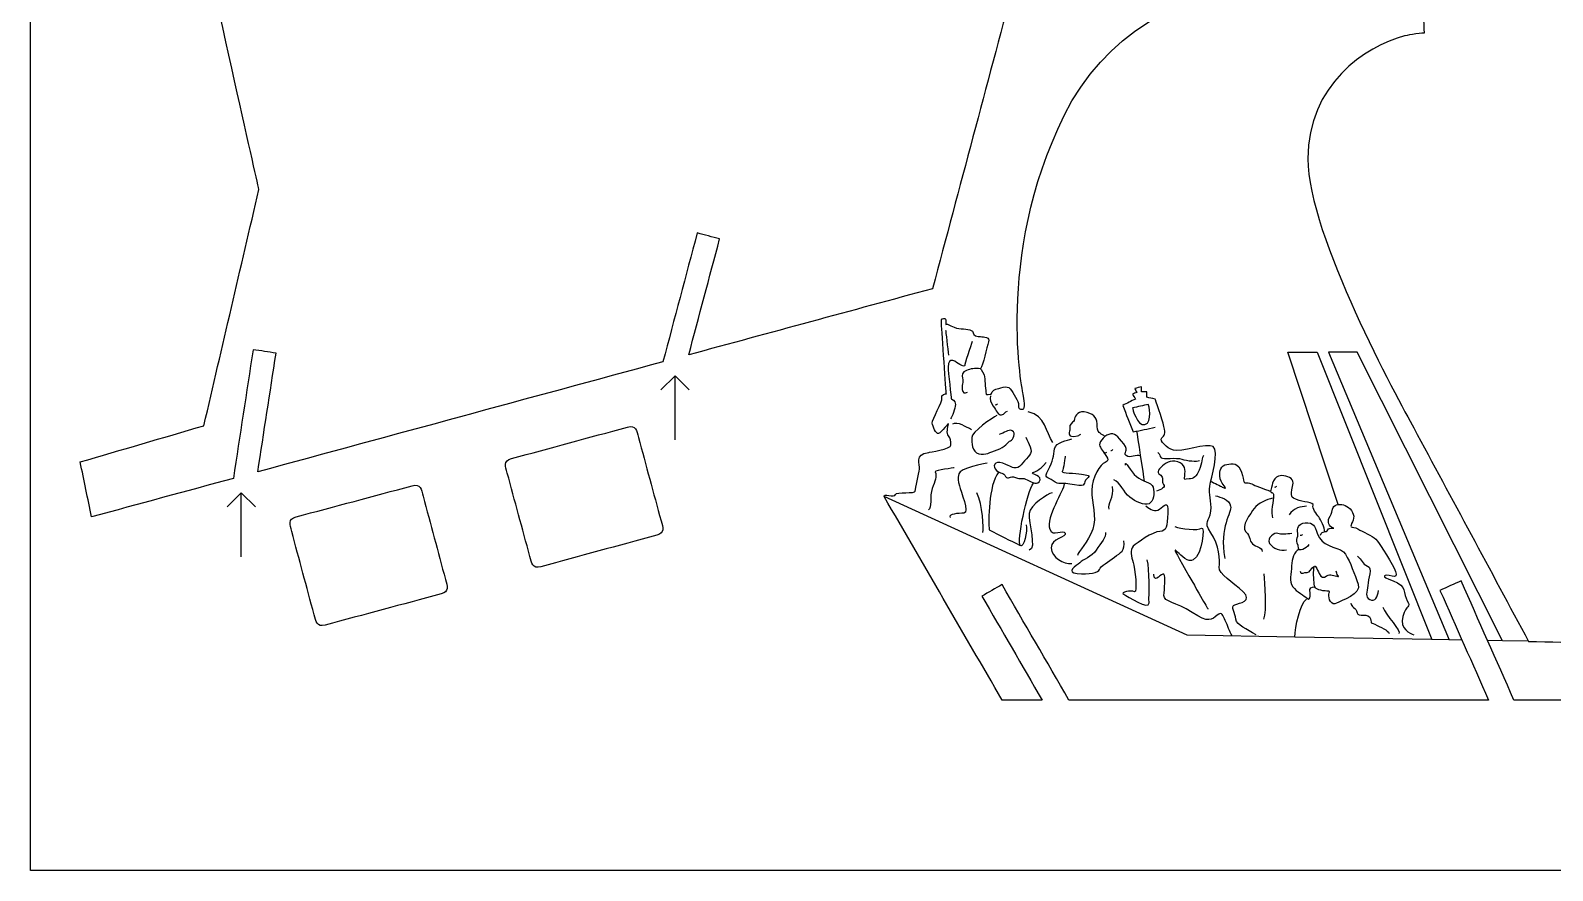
# Model space of a CAD drawing. Extents: x 0 to 300, y 0 to 210.
# Drawn here: x 0 to 190.4, y 0.1 to 105 of the extents above; entities that cross this region are included whole.
import ezdxf

# ---------------------------------------------------------------- set-up
doc = ezdxf.new("R2010")
doc.units = 0
doc.header["$MEASUREMENT"] = 0
doc.layers.add('DEFAULT', color=18, linetype='CONTINUOUS')

msp = doc.modelspace()

# ---------------------------------------------------------------- linework, layer by layer
at = {"layer": 'DEFAULT', "color": 250}
msp.add_lwpolyline([(300.05, 0.05), (0.05, 0.05), (0.05, 210.05), (300.05, 210.05)], close=True, dxfattribs=at)
for points in [[(163.56, 45.79), (157.25, 64.84), (160.94, 64.84), (175.26, 28.92)], [(184.12, 28.75), (165.94, 64.84), (162.36, 64.84), (177.42, 28.88)], [(82.43, 60.12), (80.65, 61.9), (78.87, 60.12)], [(80.65, 53.88), (80.65, 61.9)], [(28.19, 45.49), (26.41, 47.27), (24.63, 45.49)], [(26.41, 39.24), (26.41, 47.27)], [(179.05, 28.85), (177.42, 28.88), (175.26, 28.92), (158.13, 29.24), (144.69, 29.49), (106.81, 46.78)], [(187.37, 28.7), (187.36, 28.7), (184.12, 28.76), (182.24, 28.79)]]:
    msp.add_lwpolyline(points, dxfattribs=at)
at = {"layer": 'DEFAULT', "color": 242}
for points, knots in [([(18.02, 132.72), (23.57, 107.75), (28.15, 87.14), (28.62, 85.17), (26.32, 75.33), (24.03, 65.49), (21.74, 55.65), (16.59, 54.14), (11.43, 52.63), (6.27, 51.12), (6.75, 48.83), (7.22, 46.54), (7.69, 44.25), (13.6, 45.86), (19.51, 47.46), (25.42, 49.06), (26.24, 54.43), (27.07, 59.79), (27.89, 65.15), (28.85, 65.01), (29.8, 64.86), (30.76, 64.71), (30, 59.77), (29.24, 54.83), (28.48, 49.89), (45.36, 54.47), (62.24, 59.05), (79.13, 63.63), (80.56, 69), (81.99, 74.37), (83.42, 79.74), (84.35, 79.49), (85.29, 79.24), (86.22, 78.99), (84.93, 74.16), (83.65, 69.34), (82.36, 64.51), (92.52, 67.26), (102.68, 70.02), (112.84, 72.77), (116.21, 85.42), (119.58, 98.07), (122.95, 110.71), (122.9, 111.68), (122.84, 112.65), (122.78, 113.62), (122.11, 114.35), (121.45, 115.08), (120.78, 115.82), (120.78, 115.82), (120.98, 116.28), (120.66, 116.24), (120.34, 116.2), (118.95, 115.61), (118.79, 115.67), (118.64, 115.75), (118.61, 115.88), (118.5, 116.07), (118.39, 116.27), (118, 119.87), (117.28, 120.88), (116.73, 121.65), (114.09, 122.9), (114.09, 122.9), (114.09, 122.9), (114.31, 123.28), (114.2, 123.46), (114.59, 123.53), (116.35, 124.33), (116.42, 124.94), (116.46, 125.28), (116.42, 125.51), (116.36, 125.67), (116.32, 125.8), (116.28, 125.9), (116.24, 125.98), (116.47, 125.99), (116.55, 126.12), (116.55, 126.12), (116.52, 126.23), (116.49, 126.33), (116.46, 126.43), (116.26, 126.38), (116.05, 126.32), (115.85, 126.27), (115.85, 126.27), (115.27, 127.43), (114.11, 128.01), (114.11, 128.01), (114.04, 128.49), (113.86, 128.48), (113.68, 128.5), (113.62, 128.35), (113.66, 128.23), (113.66, 128.23), (112.24, 128.89), (111.81, 128.82), (111.39, 128.75), (111.89, 128.5), (111.93, 128.43), (111.98, 128.34), (112.08, 128.12), (111.96, 128.08), (111.87, 128.05), (111.43, 128.05), (111.24, 128.13), (111.21, 128.15), (111.18, 128.16), (111.17, 128.18), (111.08, 128.33), (110.72, 129.18), (109.83, 129.55), (109.9, 129.96), (109.44, 130.26), (109.41, 130.38), (109.37, 130.51), (110.13, 130.6), (110.11, 130.76), (110.11, 130.92), (109.88, 131.37), (109.89, 131.56), (109.9, 131.75), (110.04, 131.66), (109.95, 131.86), (109.85, 132.05), (109.6, 132.17), (109.56, 132.38), (109.5, 132.59), (109.42, 132.75), (109.45, 132.88), (109.49, 133.03), (109.72, 133.46), (109.55, 133.93), (109.39, 134.39), (109.2, 134.39), (109.02, 134.31), (108.84, 134.22), (108.66, 133.68), (108.39, 133.63), (108.11, 133.59), (107.68, 133.86), (107.48, 133.81), (107.27, 133.75), (106.54, 132.41), (106.58, 131.94), (106.62, 131.49), (106.94, 131.48), (106.85, 131.06), (106.75, 130.65), (106.35, 129.97), (106.53, 129.71), (106.72, 129.45), (106.7, 129.04), (106.98, 128.78), (107.27, 128.54), (107.55, 128.55), (107.61, 128.33), (107.67, 128.09), (107.46, 127.61), (107.45, 127.28), (107.44, 126.94), (107.91, 125.49), (107.87, 125.11), (107.84, 124.74), (107.71, 123.74), (107.8, 123.26), (107.9, 122.79), (108.45, 120.67), (108.45, 120.67), (108.1, 120.58), (108.29, 120.38), (108.11, 120.35), (107.93, 120.31), (107.35, 120.01), (107.21, 119.9), (106.65, 119.44), (106.11, 118.18), (106.11, 117.37), (106.12, 116.6), (105.92, 115.67), (105.86, 115.02), (105.74, 113.73), (102.23, 116.1), (101.2, 116.55), (100.17, 117.01), (98.31, 114.56), (98.31, 114.56), (96.94, 122.64), (91.88, 137.09), (84.42, 146.24), (80.28, 151.32), (75.3, 154.82), (69.97, 156.87), (66.42, 169.65), (62.88, 182.44), (59.33, 195.23), (41.65, 192.03), (23.96, 188.83), (6.28, 185.63), (9.33, 171.87), (12.77, 156.36), (16.02, 141.72), (14.53, 141.31), (13.35, 140.95), (12.56, 140.73), (13.19, 137.98), (13.81, 135.22), (14.44, 132.47), (14.73, 132.54), (17.21, 132.77), (18.02, 132.72)], [1, 1, 1, 1, 2, 2, 2, 87.898318, 87.898318, 87.898318, 133.588618, 133.588618, 133.588618, 153.449133, 153.449133, 153.449133, 205.500558, 205.500558, 205.500558, 251.646265, 251.646265, 251.646265, 259.862295, 259.862295, 259.862295, 302.361974, 302.361974, 302.361974, 451.110547, 451.110547, 451.110547, 498.372834, 498.372834, 498.372834, 506.58873, 506.58873, 506.58873, 549.087737, 549.087737, 549.087737, 638.60905, 638.60905, 638.60905, 749.907528, 749.907528, 749.907528, 758.161613, 758.161613, 758.161613, 766.597558, 766.597558, 766.597558, 767.597558, 767.597558, 767.597558, 768.597558, 768.597558, 768.597558, 769.597558, 769.597558, 769.597558, 770.597558, 770.597558, 770.597558, 771.597558, 771.597558, 771.597558, 772.597558, 772.597558, 772.597558, 773.597558, 773.597558, 773.597558, 774.597558, 774.597558, 774.597558, 775.597558, 775.597558, 775.597558, 776.597558, 776.597558, 776.597558, 777.514967, 777.514967, 777.514967, 779.325571, 779.325571, 779.325571, 780.325571, 780.325571, 780.325571, 781.325571, 781.325571, 781.325571, 782.325571, 782.325571, 782.325571, 783.325571, 783.325571, 783.325571, 784.325571, 784.325571, 784.325571, 785.325571, 785.325571, 785.325571, 786.325571, 786.325571, 786.325571, 787.325571, 787.325571, 787.325571, 788.325571, 788.325571, 788.325571, 789.325571, 789.325571, 789.325571, 790.325571, 790.325571, 790.325571, 791.325571, 791.325571, 791.325571, 792.325571, 792.325571, 792.325571, 793.325571, 793.325571, 793.325571, 794.325571, 794.325571, 794.325571, 795.325571, 795.325571, 795.325571, 796.325571, 796.325571, 796.325571, 797.325571, 797.325571, 797.325571, 798.325571, 798.325571, 798.325571, 799.325571, 799.325571, 799.325571, 800.325571, 800.325571, 800.325571, 801.325571, 801.325571, 801.325571, 802.325571, 802.325571, 802.325571, 803.325571, 803.325571, 803.325571, 804.325571, 804.325571, 804.325571, 805.325571, 805.325571, 805.325571, 806.325571, 806.325571, 806.325571, 807.325571, 807.325571, 807.325571, 808.325571, 808.325571, 808.325571, 809.325571, 809.325571, 809.325571, 810.325571, 810.325571, 810.325571, 811.325571, 811.325571, 811.325571, 812.325571, 812.325571, 812.325571, 813.325571, 813.325571, 813.325571, 814.325571, 814.325571, 814.325571, 815.325571, 815.325571, 815.325571, 928.176762, 928.176762, 928.176762, 1081.010549, 1081.010549, 1081.010549, 1082.010549, 1082.010549, 1082.010549, 1083.010549, 1083.010549, 1083.010549, 1107.031008, 1107.031008, 1107.031008, 1108.031008, 1108.031008, 1108.031008, 1108.031008]), ([(182.37, 21.36), (180.34, 25.93), (178.31, 30.5), (176.29, 35.07), (177.17, 35.46), (178.05, 35.86), (178.93, 36.25), (181.14, 31.29), (183.34, 26.33), (185.54, 21.36), (191.66, 21.36), (197.78, 21.36), (203.91, 21.36), (203.77, 23.7), (203.62, 26.03), (203.48, 28.36), (198.11, 28.47), (192.74, 28.58), (187.37, 28.69), (182.58, 37.59), (177.79, 46.48), (173, 55.37), (171.17, 58.78), (159.77, 79.4), (159.77, 89.01), (159.77, 98.27), (166.91, 103.08), (171.87, 104.37), (171.87, 104.37), (173.71, 104.73), (174.3, 104.73), (174.19, 107.56), (174.07, 110.38), (173.96, 113.2), (167.93, 113.25), (139.29, 114.85), (129.28, 94.4), (120.54, 76.53), (124.17, 59.56), (124.17, 59.56), (124.27, 59.04), (124.53, 57.7), (124.12, 57.7), (123.71, 57.7), (123.56, 57.79), (123.61, 58.23), (123.65, 58.67), (122.9, 59.73), (122.55, 60.26), (122.2, 60.79), (121.14, 60.26), (120.74, 60.21), (120.35, 60.17), (120.17, 59.59), (120.17, 59.59), (120.17, 59.59), (119.42, 59.46), (119.51, 59.59), (119.59, 59.73), (119.38, 60.79), (119.38, 61.49), (119.38, 62.2), (118.84, 62.77), (118.84, 62.77), (119.15, 63.12), (119.64, 65.5), (119.86, 66.12), (120.08, 66.74), (119.24, 66.78), (118.85, 66.78), (118.45, 66.78), (117.88, 66.92), (117.92, 67.26), (117.96, 67.61), (117.26, 67.71), (116.42, 67.76), (115.58, 67.8), (114.92, 68.28), (114.7, 68.33), (114.48, 68.37), (114.49, 68.15), (114.49, 68.59), (114.49, 69.04), (114.54, 69.04), (114.22, 69.04), (113.92, 69.04), (113.94, 68.81), (113.95, 68.41), (114, 67.36), (114.57, 59.64), (114.57, 59.64), (114.57, 59.64), (113.82, 59.55), (114, 59.11), (114.17, 58.67), (112.73, 56.42), (112.81, 55.98), (112.89, 55.54), (113.24, 54.58), (113.6, 54.68), (113.95, 54.79), (114.92, 56.18), (114.83, 55.83), (114.74, 55.47), (114.57, 54.72), (114.83, 54.37), (115.1, 54.02), (115.1, 53.75), (115.14, 53.23), (115.18, 52.7), (112.36, 52.32), (112.36, 52.32), (110.47, 52.06), (111.35, 50.81), (111.22, 50.22), (111.08, 49.63), (110.69, 47.85), (110.69, 47.48), (110.69, 47.12), (108.31, 47.44), (108.22, 47.04), (108.13, 46.64), (106.55, 47.23), (106.81, 46.78), (111.72, 38.31), (116.63, 29.83), (121.54, 21.36), (123.21, 21.36), (124.87, 21.36), (126.54, 21.36), (124.03, 25.69), (121.53, 30.01), (119.02, 34.34), (119.85, 34.82), (120.69, 35.31), (121.53, 35.79), (124.32, 30.98), (127.11, 26.17), (129.9, 21.36), (147.39, 21.36), (164.88, 21.36), (182.37, 21.36)], [0, 0, 0, 0, 42.515696, 42.515696, 42.515696, 50.730865, 50.730865, 50.730865, 96.886175, 96.886175, 96.886175, 148.957175, 148.957175, 148.957175, 168.814076, 168.814076, 168.814076, 214.503953, 214.503953, 214.503953, 300.39804, 300.39804, 300.39804, 301.39804, 301.39804, 301.39804, 302.39804, 302.39804, 302.39804, 303.39804, 303.39804, 303.39804, 327.427626, 327.427626, 327.427626, 328.427626, 328.427626, 328.427626, 329.427626, 329.427626, 329.427626, 330.427626, 330.427626, 330.427626, 331.427626, 331.427626, 331.427626, 332.427626, 332.427626, 332.427626, 333.427626, 333.427626, 333.427626, 334.427626, 334.427626, 334.427626, 335.427626, 335.427626, 335.427626, 336.427626, 336.427626, 336.427626, 337.427626, 337.427626, 337.427626, 338.427626, 338.427626, 338.427626, 339.427626, 339.427626, 339.427626, 340.427626, 340.427626, 340.427626, 341.427626, 341.427626, 341.427626, 342.427626, 342.427626, 342.427626, 343.427626, 343.427626, 343.427626, 344.427626, 344.427626, 344.427626, 345.427626, 345.427626, 345.427626, 346.427626, 346.427626, 346.427626, 347.427626, 347.427626, 347.427626, 348.427626, 348.427626, 348.427626, 349.427626, 349.427626, 349.427626, 350.427626, 350.427626, 350.427626, 351.427626, 351.427626, 351.427626, 352.427626, 352.427626, 352.427626, 353.427626, 353.427626, 353.427626, 354.427626, 354.427626, 354.427626, 355.427626, 355.427626, 355.427626, 356.427626, 356.427626, 356.427626, 357.427626, 357.427626, 357.427626, 440.717174, 440.717174, 440.717174, 454.887174, 454.887174, 454.887174, 497.406938, 497.406938, 497.406938, 505.623887, 505.623887, 505.623887, 552.911337, 552.911337, 552.911337, 701.661337, 701.661337, 701.661337, 701.661337]), ([(76.07, 54.18), (75.84, 55.04), (75.75, 55.76), (74.69, 55.47), (69.86, 54.16), (65.04, 52.85), (60.21, 51.54), (59.14, 51.25), (59.43, 50.59), (59.67, 49.73), (60.61, 46.26), (61.55, 42.79), (62.49, 39.32), (62.72, 38.46), (62.81, 37.74), (63.87, 38.03), (68.7, 39.34), (73.53, 40.65), (78.35, 41.96), (79.42, 42.25), (79.13, 42.91), (78.9, 43.77), (77.95, 47.24), (77.01, 50.71), (76.07, 54.18)], [0, 0, 0, 0, 1, 1, 1, 43.51929, 43.51929, 43.51929, 44.51929, 44.51929, 44.51929, 75.08409, 75.08409, 75.08409, 76.08409, 76.08409, 76.08409, 118.603642, 118.603642, 118.603642, 119.603642, 119.603642, 119.603642, 150.169145, 150.169145, 150.169145, 150.169145]), ([(35.52, 32.03), (35.75, 31.17), (35.83, 30.45), (36.9, 30.73), (41.73, 32.03), (46.56, 33.32), (51.39, 34.62), (52.45, 34.9), (52.17, 35.57), (51.94, 36.43), (51.01, 39.9), (50.08, 43.37), (49.14, 46.84), (48.91, 47.7), (48.83, 48.43), (47.76, 48.14), (42.93, 46.84), (38.1, 45.55), (33.27, 44.26), (32.21, 43.97), (32.49, 43.3), (32.72, 42.44), (33.65, 38.97), (34.58, 35.5), (35.52, 32.03)], [0, 0, 0, 0, 1, 1, 1, 43.518877, 43.518877, 43.518877, 44.518877, 44.518877, 44.518877, 75.083423, 75.083423, 75.083423, 76.083423, 76.083423, 76.083423, 118.603525, 118.603525, 118.603525, 119.603525, 119.603525, 119.603525, 150.170002, 150.170002, 150.170002, 150.170002])]:
    msp.add_open_spline(points, degree=3, knots=knots, dxfattribs=at)
at = {"layer": 'DEFAULT', "color": 250}
for points in [[(114.87, 64.45), (114.79, 65.2), (114.52, 67.53), (114.52, 67.53)], [(120.66, 58.29), (120.78, 58.23), (120.87, 58.29), (120.95, 58.38)], [(127.89, 53.55), (126.94, 54.81), (127.05, 56.91), (124.8, 57.38)], [(115.36, 55.87), (115.94, 56.29), (117.01, 55.49), (117.73, 55.19)], [(138.35, 54.96), (138.42, 54.44), (139.23, 49.59), (139.29, 48.7)], [(134.33, 52.3), (134.44, 52.21), (134.54, 52.26), (134.64, 52.34)], [(135.13, 52.55), (135.26, 52.52), (135.33, 52.61), (135.39, 52.73)], [(134.91, 45.22), (134.68, 45.88), (135.6, 46.68), (135.34, 48.04)], [(155.59, 48.01), (155.71, 47.94), (155.8, 48.01), (155.89, 48.1)], [(119.15, 42.3), (119.24, 42.75), (119.1, 45.8), (118.4, 47.27)], [(159.59, 45.59), (158.93, 45.5), (158.03, 45.44), (157.42, 44.5)], [(158.81, 41.98), (158.94, 41.91), (159.03, 41.98), (159.11, 42.07)], [(154.26, 37.12), (154.34, 36), (154.65, 32.55), (154.21, 31.47)], [(158.14, 29.24), (158.14, 30.45), (158.84, 33.49), (159.59, 33.98)], [(169.16, 32.95), (169.4, 32.03), (171.63, 29.89), (171.13, 29.68)]]:
    msp.add_open_spline(points, degree=3, dxfattribs=at)
for points, knots in [([(117.79, 66.17), (117.61, 65.68), (116.86, 63.26), (116.86, 63.17), (116.86, 63.08), (116.64, 63.04), (116.24, 63.3), (115.85, 63.56), (114.79, 64.45), (114.79, 62.95), (114.79, 62.42), (115.19, 59.02), (115.19, 59.02), (115.19, 59.02), (115.71, 58.8), (115.71, 58.32), (115.71, 57.83), (115.27, 56.73), (115.1, 56.51)], [0, 0, 0, 0, 1, 1, 1, 2, 2, 2, 3, 3, 3, 4, 4, 4, 5, 5, 5, 6, 6, 6, 6]), ([(118.84, 62.77), (118.1, 62.86), (117.61, 62.77), (117.08, 62.55), (116.55, 62.33), (116.46, 61.98), (116.59, 61.58), (116.73, 61.18), (116.48, 60.57), (116.54, 60.17), (116.6, 59.77), (116.86, 59.6), (117.21, 59.86)], [0, 0, 0, 0, 1, 1, 1, 2, 2, 2, 3, 3, 3, 4, 4, 4, 4]), ([(120.08, 59.38), (119.99, 58.89), (120.04, 58.65), (120.43, 58.09), (120.83, 57.52), (121.01, 56.97), (121.45, 57.01), (121.89, 57.04), (121.89, 57.46), (122.2, 57.47)], [0, 0, 0, 0, 1, 1, 1, 2, 2, 2, 3, 3, 3, 3]), ([(153.29, 29.52), (152.14, 30.23), (150.86, 30.71), (150.77, 31.46), (150.68, 32.21), (150.07, 33.05), (150.64, 33.27), (151.21, 33.49), (152.91, 33.71), (151.67, 34.9), (150.42, 36.09), (148.57, 37.14), (148.7, 37.96), (148.83, 38.78), (148.66, 40.81), (147.64, 42.27), (146.63, 43.72), (147.51, 43.63), (147.64, 44.96), (147.77, 46.28), (147.33, 47.07), (147.51, 48.09), (147.69, 49.1), (148.7, 52.54), (147.95, 53.03), (147.2, 53.51), (143.85, 52.32), (142.97, 52.58), (142.08, 52.85), (141.2, 53.77), (141.51, 54.13), (141.82, 54.48), (142, 54.57), (141.78, 55.54), (141.56, 56.51), (140.67, 58.98), (140.67, 58.98), (140.32, 59.05), (139.97, 59.13), (139.62, 59.2), (139.62, 59.43), (139.62, 59.67), (139.62, 59.9), (139.39, 59.9), (139.17, 59.9), (138.95, 59.9), (138.95, 60.11), (138.95, 60.32), (138.95, 60.52), (138.67, 60.45), (138.4, 60.37), (138.12, 60.3), (138.2, 60.14), (138.29, 59.98), (138.38, 59.82), (138.2, 59.74), (138.03, 59.67), (137.85, 59.6), (137.97, 59.39), (138.09, 59.18), (138.2, 58.98), (137.68, 58.71), (137.15, 58.45), (136.62, 58.18), (137.06, 57.08), (137.5, 55.98), (137.94, 54.88), (138.85, 55.07), (139.76, 55.26), (140.67, 55.45)], [0, 0, 0, 0, 1, 1, 1, 2, 2, 2, 3, 3, 3, 4, 4, 4, 5, 5, 5, 6, 6, 6, 7, 7, 7, 8, 8, 8, 9, 9, 9, 10, 10, 10, 11, 11, 11, 12, 12, 12, 15.064413, 15.064413, 15.064413, 17.064413, 17.064413, 17.064413, 18.939413, 18.939413, 18.939413, 20.689413, 20.689413, 20.689413, 23.145273, 23.145273, 23.145273, 24.711519, 24.711519, 24.711519, 26.336519, 26.336519, 26.336519, 28.352083, 28.352083, 28.352083, 33.383236, 33.383236, 33.383236, 43.48042, 43.48042, 43.48042, 51.39895, 51.39895, 51.39895, 51.39895]), ([(134.39, 54.28), (134.01, 54.74), (133.48, 54.52), (133.44, 55.54), (133.4, 56.55), (133.22, 56.99), (132.16, 57.3), (131.1, 57.61), (130.66, 56.91), (130.6, 56.51), (130.53, 56.11), (130.44, 56.24), (130.16, 55.89), (129.87, 55.54), (130.04, 55.4), (130.02, 55.18), (130, 54.97), (129.61, 54.26), (130.49, 54.32), (131.37, 54.39), (131.06, 54.48), (131.37, 54.61)], [0, 0, 0, 0, 1, 1, 1, 2, 2, 2, 3, 3, 3, 4, 4, 4, 5, 5, 5, 6, 6, 6, 7, 7, 7, 7]), ([(137.85, 57.88), (138.51, 58.02), (139.17, 58.17), (139.84, 58.32), (139.84, 58.32), (140.41, 56.07), (139.39, 55.8), (138.38, 55.54), (137.85, 57.88), (137.85, 57.88)], [0, 0, 0, 0, 5.762215, 5.762215, 5.762215, 6.762215, 6.762215, 6.762215, 7.762215, 7.762215, 7.762215, 7.762215]), ([(120.9, 56.91), (120.3, 56.69), (117.74, 54.83), (117.74, 54.19), (117.74, 53.55), (117.74, 52.36), (118.63, 52.14), (119.51, 51.92), (119.95, 52.32), (120.92, 52.63), (121.89, 52.94), (122.29, 53.64), (122.59, 53.77), (122.9, 53.91), (123.34, 54.74), (122.81, 55.01), (122.29, 55.27), (121.81, 54.7), (121.16, 54.57)], [0, 0, 0, 0, 1, 1, 1, 2, 2, 2, 3, 3, 3, 4, 4, 4, 5, 5, 5, 6, 6, 6, 6]), ([(124.49, 54.23), (124.84, 53.42), (125.46, 52.5), (124.98, 51.97), (124.49, 51.44), (123.78, 50.42), (123.3, 50.38), (122.81, 50.34), (122.73, 50.56), (121.62, 50.95), (120.52, 51.35), (120.3, 50.51), (120.83, 50.07), (121.36, 49.63), (121.67, 49.85), (121.98, 49.32), (122.29, 48.79), (122.51, 49.47), (123.21, 49.18), (123.92, 48.88), (123.94, 49.21), (124.48, 48.98), (125.02, 48.75), (125.8, 48.14), (126.17, 48.64), (126.74, 49.41), (125.06, 49.59), (125.37, 49.78), (125.68, 49.98), (126.1, 49.91), (127.06, 51.06)], [0, 0, 0, 0, 1, 1, 1, 2, 2, 2, 3, 3, 3, 4, 4, 4, 5, 5, 5, 6, 6, 6, 7, 7, 7, 8, 8, 8, 9, 9, 9, 10, 10, 10, 10]), ([(129.43, 51.83), (129.43, 51.83), (129.25, 50.16), (129.05, 49.94), (128.86, 49.72), (130.75, 49.72), (131.46, 49.59), (132.16, 49.45), (132.74, 49.5), (132.12, 49.01), (131.5, 48.53), (132.34, 47.91), (130.58, 48.26), (128.81, 48.62), (128.68, 48.17), (127.93, 48.75), (127.18, 49.32), (126.74, 48.97), (127.31, 50.11), (127.89, 51.26), (127.97, 51.92), (128.11, 52.76), (128.24, 53.6), (129.76, 53.82), (130.24, 54)], [0, 0, 0, 0, 1, 1, 1, 2, 2, 2, 3, 3, 3, 4, 4, 4, 5, 5, 5, 6, 6, 6, 7, 7, 7, 8, 8, 8, 8]), ([(138.85, 51.83), (138.34, 52.14), (137.54, 51.48), (137.06, 51.92), (136.57, 52.36), (137.54, 52.41), (136.75, 53.38), (135.96, 54.35), (135.6, 54.83), (134.9, 54.57), (134.19, 54.3), (133.57, 53.51), (133.75, 53.11), (133.93, 52.72), (134.41, 52.06), (134.59, 51.79), (134.76, 51.53), (134.94, 51.21), (134.41, 51.06), (133.88, 50.91), (132.74, 49.19), (132.74, 47.56), (132.74, 45.93), (133.4, 44.29), (132.87, 42.71), (132.34, 41.12), (131.06, 39.93), (130.97, 39.44)], [0, 0, 0, 0, 1, 1, 1, 2, 2, 2, 3, 3, 3, 4, 4, 4, 5, 5, 5, 6, 6, 6, 7, 7, 7, 8, 8, 8, 9, 9, 9, 9]), ([(136.97, 50.73), (136.84, 51.48), (137.63, 49.89), (138.34, 49.28), (139.04, 48.66), (140.19, 48.66), (140.41, 47.95), (140.63, 47.25), (140.47, 46.17), (139.91, 45.89), (139.35, 45.62), (138.25, 46.15), (137.5, 46.72), (136.75, 47.29), (136.31, 48.62), (135.51, 48.88)], [0, 0, 0, 0, 1, 1, 1, 2, 2, 2, 3, 3, 3, 4, 4, 4, 5, 5, 5, 5]), ([(146.72, 51.92), (146.54, 51.75), (146.54, 50.95), (146.19, 50.11), (145.83, 49.28), (145.48, 49.01), (144.91, 49.01), (144.33, 49.01), (144.29, 48.7), (144.38, 49.41), (144.47, 50.11), (144.47, 50.86), (143.5, 51.13), (142.53, 51.39), (141.95, 50.97), (141.38, 50.43), (140.81, 49.89), (141.03, 49.67), (141.38, 49.45), (141.73, 49.23), (141.47, 48.66), (141.73, 48.31), (142, 47.95), (141.42, 47.65), (140.85, 47.47)], [0, 0, 0, 0, 1, 1, 1, 2, 2, 2, 3, 3, 3, 4, 4, 4, 5, 5, 5, 6, 6, 6, 7, 7, 7, 8, 8, 8, 8]), ([(141.03, 52.32), (141.26, 52.08), (141.23, 51.85), (141.44, 51.64), (141.64, 51.44), (143.35, 51.7), (144.01, 51.47), (144.67, 51.23), (145.91, 51.16), (146.23, 51.3)], [0, 0, 0, 0, 1, 1, 1, 2, 2, 2, 3, 3, 3, 3]), ([(115.56, 50.38), (115.56, 50.38), (113.12, 50.09), (113.19, 49.88), (113.36, 49.35), (113.16, 48.68), (112.8, 47.79), (112.45, 46.9), (112.82, 45.29), (112.32, 45.14)], [0, 0, 0, 0, 1, 1, 1, 2, 2, 2, 3, 3, 3, 3]), ([(119.68, 50.95), (119.37, 50.95), (116.24, 50.29), (116.11, 49.63), (115.98, 48.97), (116.02, 48.79), (116.2, 48.13), (116.38, 47.47), (117.48, 44.75), (116.77, 44.72), (116.07, 44.69), (114.79, 44.65), (115.05, 44.16)], [0, 0, 0, 0, 1, 1, 1, 2, 2, 2, 3, 3, 3, 4, 4, 4, 4]), ([(121.12, 49.88), (119.78, 48.14), (119.86, 43.67), (119.92, 42.62), (121.21, 41.97), (122.51, 41.32), (123.81, 40.68)], [0, 0, 0, 0, 1, 1, 1, 13.31895, 13.31895, 13.31895, 13.31895]), ([(147.64, 48.7), (147.64, 48.7), (148.7, 48.17), (148.96, 48.04), (149.23, 47.91), (149.71, 47.65), (149.32, 48.13), (148.92, 48.62), (148.82, 48.79), (148.76, 49.37), (148.7, 49.94), (148.92, 50.73), (149.63, 50.82), (150.33, 50.91), (151.08, 51.08), (151.48, 49.83), (151.87, 48.57), (151.65, 48.48), (152.14, 48.51), (152.62, 48.53), (152.76, 48.31), (153.73, 47.95), (154.7, 47.6), (155.11, 47.47), (155.11, 47.47)], [0, 0, 0, 0, 1, 1, 1, 2, 2, 2, 3, 3, 3, 4, 4, 4, 5, 5, 5, 6, 6, 6, 7, 7, 7, 8, 8, 8, 8]), ([(124.53, 43.24), (124.75, 42.53), (124.25, 40.29), (123.81, 40.68), (123.37, 41.07), (124.62, 47.51), (125.46, 48.45)], [0, 0, 0, 0, 1, 1, 1, 2, 2, 2, 2]), ([(129.3, 48.37), (129.3, 47.56), (126.96, 44.22), (127.49, 42.71), (127.84, 41.69), (129.18, 42.75), (129.43, 42.22), (129.68, 41.69), (127.63, 41.6), (127.67, 40.37), (127.71, 39.13), (129.25, 38.35), (130.24, 38.44)], [0, 0, 0, 0, 1, 1, 1, 2, 2, 2, 3, 3, 3, 4, 4, 4, 4]), ([(161.88, 42.4), (161.88, 42.84), (161.4, 43.94), (161.13, 44.25), (160.87, 44.56), (160.25, 45.4), (160.43, 45.71), (160.61, 46.01), (159.06, 46.15), (158.37, 46.41), (157.67, 46.68), (157.83, 46.76), (157.74, 47.03), (157.65, 47.29), (157.87, 47.87), (157.92, 48.48), (157.96, 49.1), (157.17, 49.41), (156.5, 49.41), (155.84, 49.41), (155.71, 49.14), (155.49, 48.75), (155.27, 48.35), (155.31, 48.09), (155.15, 47.6), (154.98, 47.12), (155.49, 47.47), (155.49, 46.92), (155.49, 46.38), (155.09, 44.69), (155.36, 44.12)], [0, 0, 0, 0, 1, 1, 1, 2, 2, 2, 3, 3, 3, 4, 4, 4, 5, 5, 5, 6, 6, 6, 7, 7, 7, 8, 8, 8, 9, 9, 9, 10, 10, 10, 10]), ([(127.78, 47.27), (127.3, 47.16), (125.05, 45.78), (124.91, 44.66), (124.78, 43.54), (125.91, 40.26), (124.93, 40.11)], [0, 0, 0, 0, 1, 1, 1, 2, 2, 2, 2]), ([(139.53, 45.62), (140.19, 45.13), (140.63, 44.82), (141.2, 45.22), (141.78, 45.62), (142.35, 46.45), (142.26, 44.73), (142.17, 43.02), (142.13, 42.49), (141.25, 42.44), (140.37, 42.4), (138.42, 41.03), (137.94, 40.59), (137.45, 40.15), (137.73, 39.24), (137.92, 38.57), (138.12, 37.9), (138.52, 34.72), (138.1, 34.9), (137.68, 35.08), (136.25, 34.86), (136.74, 34.59), (137.23, 34.33), (139.94, 32.52), (139.91, 33.53), (139.88, 34.55), (140.06, 37.66), (139.66, 38.88)], [0, 0, 0, 0, 1, 1, 1, 2, 2, 2, 3, 3, 3, 4, 4, 4, 5, 5, 5, 6, 6, 6, 7, 7, 7, 8, 8, 8, 9, 9, 9, 9]), ([(148.21, 46.9), (148.88, 46.72), (149.93, 46.42), (150.11, 45.6), (150.29, 44.78), (148.67, 43.06), (149.38, 39.06)], [0, 0, 0, 0, 1, 1, 1, 2, 2, 2, 2]), ([(155.36, 46.59), (154.7, 46.45), (153.51, 45.93), (153.07, 45.31), (152.62, 44.69), (151.35, 43.06), (152.01, 42.4), (152.67, 41.74), (152.4, 41.34), (152.84, 40.9), (153.29, 40.46), (154.04, 40.5), (154.04, 39.93)], [0, 0, 0, 0, 1, 1, 1, 2, 2, 2, 3, 3, 3, 4, 4, 4, 4]), ([(161.36, 41.96), (161.53, 42.62), (162.08, 42.22), (162.25, 42.62), (162.41, 43.02), (163.38, 42.75), (162.9, 42.88), (162.41, 43.02), (162.24, 43.68), (162.41, 44.07), (162.59, 44.47), (162.77, 44.65), (162.86, 45.22), (162.94, 45.79), (163.69, 45.88), (164.22, 45.75), (164.75, 45.62), (165.46, 45), (165.5, 44.34), (165.54, 43.68), (164.84, 42.97), (165.32, 42.97), (165.81, 42.97), (166.65, 42.35), (167.53, 41.96), (168.41, 41.56), (168.5, 41.21), (169.6, 39.49), (170.7, 37.77), (171.32, 36.58), (170.31, 36.84), (169.29, 37.11), (168.68, 36.87), (170.44, 36.25), (172.2, 35.63), (171.67, 34.68), (172.2, 33.75), (172.73, 32.83), (172.07, 33.4), (171.65, 31.81), (171.23, 30.23), (172.56, 29.65), (173.04, 29.52)], [0, 0, 0, 0, 1, 1, 1, 2, 2, 2, 3, 3, 3, 4, 4, 4, 5, 5, 5, 6, 6, 6, 7, 7, 7, 8, 8, 8, 9, 9, 9, 10, 10, 10, 11, 11, 11, 12, 12, 12, 13, 13, 13, 14, 14, 14, 14]), ([(134.46, 42.31), (134.63, 41.74), (133.88, 40.99), (133.31, 40.1), (132.74, 39.22), (131.68, 38.94), (131.24, 38.53), (130.8, 38.12), (129.43, 37.32), (130.93, 37.17), (132.43, 37.02), (133.62, 37.28), (133.71, 37.68), (133.79, 38.08), (134.9, 38.69), (135.6, 39.22), (136.31, 39.75), (137.01, 40.06), (136.75, 41.25)], [0, 0, 0, 0, 1, 1, 1, 2, 2, 2, 3, 3, 3, 4, 4, 4, 5, 5, 5, 6, 6, 6, 6]), ([(143.14, 43.06), (143.8, 42.71), (146.1, 42.53), (146.49, 42.84), (146.89, 43.15), (146.63, 39.58), (145.44, 38.87), (144.25, 38.16), (141.82, 42.4), (144.11, 38.3), (146.41, 34.2), (147.29, 32.74), (147.29, 32.74)], [0, 0, 0, 0, 1, 1, 1, 2, 2, 2, 3, 3, 3, 4, 4, 4, 4]), ([(157.78, 42.19), (157.11, 42.09), (156.4, 42.03), (156.02, 42.19), (155.64, 42.35), (154.58, 41.65), (154.99, 40.94), (155.4, 40.24), (156.37, 40.03), (157.11, 40.12)], [0, 0, 0, 0, 1, 1, 1, 2, 2, 2, 3, 3, 3, 3]), ([(159.9, 40.81), (159.59, 40.24), (158.58, 39.88), (158.58, 40.33), (158.58, 40.77), (158.31, 41.21), (158.38, 41.43), (158.44, 41.65), (158.62, 42), (158.49, 42.49), (158.36, 42.97), (158.8, 43.59), (159.77, 43.5), (160.74, 43.41), (160.52, 42.97), (161.22, 41.65), (161.93, 40.33), (163.91, 40.55), (164.49, 39.58), (165.06, 38.61), (165.63, 37.06), (166.07, 35.83), (166.51, 34.59), (163.91, 33.8), (163.34, 33.45), (162.77, 33.09), (162.28, 34.06), (162.41, 34.59), (162.55, 35.12), (162.5, 34.9), (161.66, 35.03), (160.83, 35.17), (160.61, 35.3), (160.56, 35.84), (160.52, 36.38), (160.43, 37.64), (160.56, 37.99), (160.69, 38.34), (160.91, 37.77), (161.18, 37.19), (161.44, 36.62), (161.8, 36.58), (162.06, 36.84), (162.33, 37.11), (162.9, 36.97), (163.38, 36.84), (163.87, 36.71), (163.47, 36.75), (163.3, 37.46)], [0, 0, 0, 0, 1, 1, 1, 2, 2, 2, 3, 3, 3, 4, 4, 4, 5, 5, 5, 6, 6, 6, 7, 7, 7, 8, 8, 8, 9, 9, 9, 10, 10, 10, 11, 11, 11, 12, 12, 12, 13, 13, 13, 14, 14, 14, 15, 15, 15, 16, 16, 16, 16]), ([(158.64, 40.18), (158.09, 39.88), (157.74, 39.07), (157.74, 38.13), (157.74, 37.19), (157.36, 36.18), (157.88, 35.52), (158.4, 34.86), (159.28, 34.46), (159.72, 34.06), (160.16, 33.67), (160.03, 34.81), (160.03, 35.17), (160.03, 35.52), (160.64, 35.5), (160.64, 35.5)], [0, 0, 0, 0, 1, 1, 1, 2, 2, 2, 3, 3, 3, 4, 4, 4, 5, 5, 5, 5]), ([(165.96, 39.33), (166.51, 38.94), (166.56, 38.36), (167.23, 38.11), (167.9, 37.86), (167.31, 36.54), (167.26, 35.69), (167.2, 34.84), (166.86, 34.26), (167.51, 33.91), (168.16, 33.56), (168.54, 34.3), (168.6, 35.06)], [0, 0, 0, 0, 1, 1, 1, 2, 2, 2, 3, 3, 3, 4, 4, 4, 4]), ([(150.29, 29.39), (149.93, 29.96), (149.8, 30.62), (149.45, 31.29), (149.1, 31.95), (149.1, 32.48), (148.43, 31.95), (147.77, 31.42), (147.38, 30.93), (145.3, 32.3), (143.23, 33.67), (141.73, 33.6), (141.78, 34.43), (141.82, 35.25), (142.04, 36.79), (141.78, 37.08), (141.51, 37.37), (140.6, 35.78), (140.5, 37.08)], [0, 0, 0, 0, 1, 1, 1, 2, 2, 2, 3, 3, 3, 4, 4, 4, 5, 5, 5, 6, 6, 6, 6]), ([(160.56, 37.99), (160.03, 37.81), (159.99, 37.24), (159.64, 37.28), (159.28, 37.33), (158.89, 36.92), (158.84, 37.41)], [0, 0, 0, 0, 1, 1, 1, 2, 2, 2, 2]), ([(165.16, 33.45), (165.13, 32.98), (165.82, 32.92), (165.92, 32.28), (166.01, 31.65), (167.44, 32.33), (167.61, 31.53), (167.78, 30.74), (167.48, 31.18), (168.16, 30.83), (168.84, 30.48), (169.81, 30.09), (169.95, 29.68)], [0, 0, 0, 0, 1, 1, 1, 2, 2, 2, 3, 3, 3, 4, 4, 4, 4])]:
    msp.add_open_spline(points, degree=3, knots=knots, dxfattribs=at)

doc.saveas('drawing.dxf')
